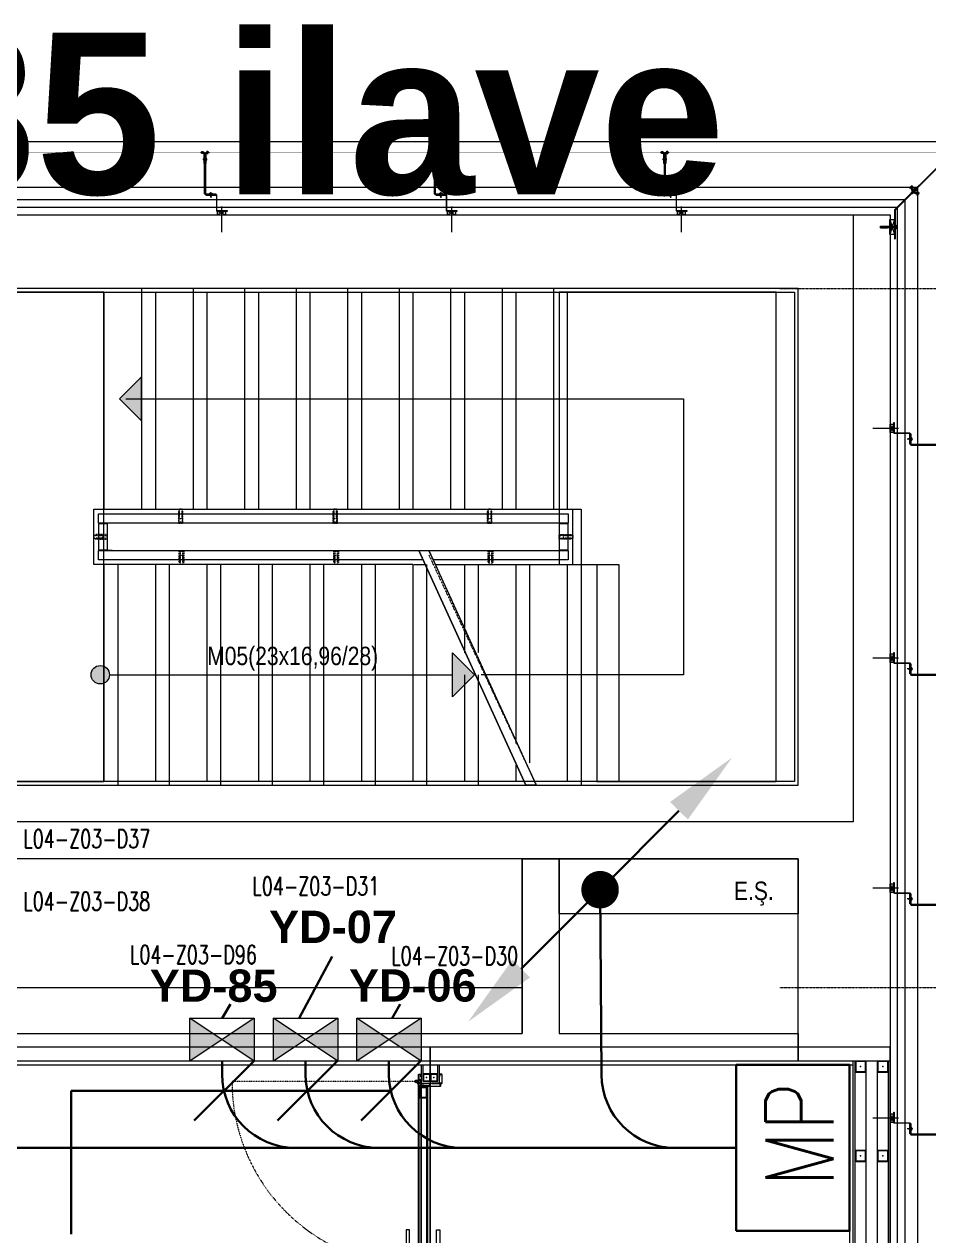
# Model space of a CAD drawing. Extents: x -2749 to 23780, y -1311 to 8245.
# Drawn here: x 10257 to 10749, y 2270 to 2929 of the extents above; entities that cross this region are included whole.
import ezdxf

# ---------------------------------------------------------------- set-up
doc = ezdxf.new("R2010")
doc.units = 0
doc.header["$MEASUREMENT"] = 0
for name, pattern in [('DASHDOT2', [0.5, 0.25, -0.125, 0, -0.125]), ('DOT2', [0.125, 0, -0.125]), ('HIDDEN', [0.375, 0.25, -0.125])]:
    doc.linetypes.add(name, pattern=pattern)
doc.layers.get('0').update_dxf_attribs({"color": 9, "lineweight": 9})
for name, color, linetype, lineweight in [('00', 9, 'Continuous', 9), ('01', 9, 'Continuous', 9), ('06B', 9, 'Continuous', 9), ('06C', 9, 'Continuous', 9), ('06D', 9, 'Continuous', 9), ('10', 9, 'Continuous', 9), ('11', 9, 'Continuous', 9), ('14', 9, 'Continuous', 9), ('19', 9, 'Continuous', 9), ('19D', 9, 'DOT2', 9), ('20', 9, 'DOT2', 9), ('21', 9, 'Continuous', 9), ('24', 9, 'DASHDOT2', 9), ('33', 9, 'BATTING', 9), ('35', 9, 'Continuous', 9), ('40', 9, 'Continuous', 9), ('40B', 9, 'Continuous', 9), ('E-DEDEKTÖR NUMARALARI', 20, 'Continuous', 30), ('E-KABLO', 7, 'Continuous', 30), ('E-MODÜL HATTI', 6, 'Continuous', 30), ('E-OK', 3, 'Continuous', 30), ('E-YAZI', 7, 'Continuous', 30), ('EQ LIST', 7, 'Continuous', 13), ('H-DAMPER', 1, 'Continuous', 13)]:
    doc.layers.add(name, color=color, linetype=linetype, lineweight=lineweight)
doc.styles.add('E-YAZI', font='txttw.shx')
doc.styles.add('MuuM_TEXT-STANDART', font='ARIALN.TTF')
doc.linetypes.add('BATTING', pattern='A,0.0001,-0.1,[134,ltypeshp.shx,S=0.1,R=0,X=-0.1,Y=0],-0.2,[134,ltypeshp.shx,S=0.1,R=180,X=0.1,Y=0],-0.1', length=0.4001)

# ---------------------------------------------------------------- blocks, each defined once
blk = doc.blocks.new('gr-p-barel kilitli kapı kolu')
at = {"flags": 128}
for points in [[(-0.9, 0.8), (-0.9, 4.9), (-11.7, 4.9), (-11.7, 6.7), (0.9, 6.7), (0.9, 0.8)], [(-0.8, 5), (0.8, 6.6)]]:
    blk.add_lwpolyline(points, dxfattribs=at)
blk.add_lwpolyline([(-2.75, 0), (-2.75, 0.7), (2.75, 0.7), (2.75, 0)])
blk.add_lwpolyline([(-1.3, 0.7), (1.3, 0.7), (1.3, 0.8), (-1.3, 0.8)], close=True)
blk = doc.blocks.new('prf-scr2')
at = {"linetype": 'DOT2', "ltscale": 10}
blk.add_line((0, 0.19), (0, -1.06), dxfattribs=at)
for p, q in [((0.09, -0.24), (-0.09, -0.2)), ((-0.09, -0.24), (0.09, -0.28)), ((0.09, -0.32), (-0.09, -0.28)), ((-0.09, -0.32), (0.09, -0.36)), ((0.09, -0.4), (-0.09, -0.36)), ((-0.09, -0.4), (0.09, -0.44)), ((0.09, -0.48), (-0.09, -0.44)), ((-0.09, -0.48), (0.09, -0.52)), ((0.09, -0.56), (-0.09, -0.52)), ((-0.09, -0.56), (0.09, -0.6)), ((0.09, -0.64), (-0.09, -0.6)), ((-0.09, -0.64), (0.09, -0.68)), ((0.09, -0.72), (-0.09, -0.68)), ((-0.09, -0.72), (0.09, -0.76)), ((0.06, -0.84), (-0.08, -0.76)), ((-0.07, -0.8), (0.06, -0.84)), ((0.09, -0.17), (0, -0.15)), ((0, -0.18), (0.09, -0.2))]:
    blk.add_line(p, q)
blk.add_lwpolyline([(0.23, 0), (-0.23, 0), (-0.23, -0.01), (-0.12, -0.14), (0.12, -0.14), (0.23, -0.01), (0.23, 0)], close=True)
for points in [[(0.23, -0.01), (-0.23, -0.01)], [(-0.09, -0.14), (-0.09, -0.2), (-0.12, -0.22), (-0.12, -0.23), (-0.09, -0.24), (-0.09, -0.28), (-0.12, -0.3), (-0.12, -0.31), (-0.09, -0.32), (-0.09, -0.36), (-0.12, -0.38), (-0.12, -0.39), (-0.09, -0.4), (-0.09, -0.44), (-0.12, -0.46), (-0.12, -0.46), (-0.09, -0.48), (-0.09, -0.52), (-0.12, -0.54), (-0.12, -0.54), (-0.09, -0.56), (-0.09, -0.6), (-0.12, -0.62), (-0.12, -0.62), (-0.09, -0.64), (-0.09, -0.68), (-0.12, -0.69), (-0.12, -0.7), (-0.09, -0.72), (-0.09, -0.73), (-0.08, -0.76), (-0.1, -0.77), (-0.1, -0.78), (-0.07, -0.8), (-0.01, -0.94), (0, -0.95), (0.01, -0.94), (0.08, -0.76), (0.09, -0.76), (0.12, -0.74), (0.12, -0.73), (0.09, -0.72), (0.09, -0.68), (0.12, -0.66), (0.12, -0.66), (0.09, -0.64), (0.09, -0.6), (0.12, -0.58), (0.12, -0.58), (0.09, -0.56), (0.09, -0.52), (0.12, -0.5), (0.12, -0.5), (0.09, -0.48), (0.09, -0.44), (0.12, -0.43), (0.12, -0.42), (0.09, -0.4), (0.09, -0.36), (0.12, -0.35), (0.12, -0.34), (0.09, -0.32), (0.09, -0.28), (0.12, -0.27), (0.12, -0.26), (0.09, -0.24), (0.09, -0.2), (0.12, -0.19), (0.12, -0.18), (0.09, -0.17), (0.09, -0.14)]]:
    blk.add_lwpolyline(points)
blk = doc.blocks.new('K-SAC-01')
at = {"layer": '10'}
for points in [[(-4.6, 11.2, -0.414214), (-4.5, 11.3), (-0.1, 11.3, -0.414214), (0, 11.2), (0, 5.9), (0.2, 5.9), (0.2, 11.2, 0.414214), (-0.1, 11.5), (-4.5, 11.5, 0.414214), (-4.8, 11.2), (-4.8, 10.3, 0.414214), (-4.5, 10), (-3.4, 10), (-3.4, 10.2), (-4.5, 10.2, -0.414214), (-4.6, 10.3)], [(0.2, 10.3, -0.414214), (0.5, 10.6), (1.5, 10.6, -0.414214), (1.8, 10.3), (1.8, 3.9, -0.414214), (1.5, 3.6, -0.414214), (1.2, 3.9), (1.2, 4.8), (0.2, 4.8), (0.2, -1.2, -0.414214), (-0.1, -1.5), (-4.5, -1.5, -0.414214), (-4.8, -1.2), (-4.8, -0.3, -0.414214), (-4.5, 0), (-3.4, 0), (-3.4, -0.2), (-4.5, -0.2, 0.414214), (-4.6, -0.3), (-4.6, -1.2, 0.414214), (-4.5, -1.3), (-0.1, -1.3, 0.414214), (0, -1.2), (0, 5), (1.4, 5), (1.4, 3.9, 0.414214), (1.5, 3.8, 0.414214), (1.6, 3.9), (1.6, 10.3, 0.414214), (1.5, 10.4), (0.5, 10.4, 0.414214), (0.4, 10.3), (0.4, 9.4), (0.2, 9.4)], [(99.8, 10.3, 0.414214), (99.5, 10.6), (98.5, 10.6, 0.414214), (98.2, 10.3), (98.2, 3.9, 0.414214), (98.5, 3.6, 0.414214), (98.8, 3.9), (98.8, 4.8), (99.8, 4.8), (99.8, -1.2, 0.414214), (100.1, -1.5), (104.5, -1.5, 0.414214), (104.8, -1.2), (104.8, -0.3, 0.414214), (104.5, 0), (103.4, 0), (103.4, -0.2), (104.5, -0.2, -0.414214), (104.6, -0.3), (104.6, -1.2, -0.414214), (104.5, -1.3), (100.1, -1.3, -0.414214), (100, -1.2), (100, 5), (98.6, 5), (98.6, 3.9, -0.414214), (98.5, 3.8, -0.414214), (98.4, 3.9), (98.4, 10.3, -0.414214), (98.5, 10.4), (99.5, 10.4, -0.414214), (99.6, 10.3), (99.6, 9.4), (99.8, 9.4)], [(104.6, 11.2, 0.414214), (104.5, 11.3), (100.1, 11.3, 0.414214), (100, 11.2), (100, 5.9), (99.8, 5.9), (99.8, 11.2, -0.414214), (100.1, 11.5), (104.5, 11.5, -0.414214), (104.8, 11.2), (104.8, 10.3, -0.414214), (104.5, 10), (103.4, 10), (103.4, 10.2), (104.5, 10.2, 0.414214), (104.6, 10.3)], [(-0.38, -2.01), (1, -1.37), (1, 1.5), (1.2, 1.5), (1.2, -1.5), (-0.27, -2.18, -14.796002)]]:
    blk.add_lwpolyline(points, format="xyb", close=True, dxfattribs=at)
for points in [[(98.8, 0.15), (98.8, 2.15), (99.1, 2.15), (99.1, 3.19), (1.5, 3.19), (1.5, 2.15), (1.8, 2.15), (1.8, 0.15), (1.5, 0.15), (1.5, 1.85), (1.2, 1.85), (1.2, 3.49), (99.4, 3.49), (99.4, 1.85), (99.1, 1.85), (99.1, 0.15)], [(98.8, 2.15), (98.8, 0.15), (99.4, 0.15), (99.4, -1.5), (1.2, -1.5), (1.2, 0.15), (1.8, 0.15), (1.8, 2.15), (2.1, 2.15), (2.1, -0.15), (1.5, -0.15), (1.5, -1.2), (99.1, -1.2), (99.1, -0.15), (98.5, -0.15), (98.5, 2.15), (98.8, 2.15)]]:
    blk.add_lwpolyline(points, dxfattribs=at)
for points in [[(2.1, 3), (8.1, 3), (8.1, -1), (2.1, -1)], [(2.4, 2.7), (7.8, 2.7), (7.8, -0.7), (2.4, -0.7)], [(98.5, 3), (92.5, 3), (92.5, -1), (98.5, -1)], [(98.2, 2.7), (92.8, 2.7), (92.8, -0.7), (98.2, -0.7)]]:
    blk.add_lwpolyline(points, close=True, dxfattribs=at)
blk.add_circle((-0.95, -2.5), 0.55, dxfattribs=at)
at = {"layer": '20', "linetype": 'HIDDEN'}
for points in [[(-0.2, -1.3), (-0.2, 0), (-1.7, 0), (-1.7, -1.3)], [(-0.4, -1.99), (-0.4, -0.2), (-1.5, -0.2), (-1.5, -1.99)]]:
    blk.add_lwpolyline(points, dxfattribs=at)
at = {"layer": '20'}
blk.add_lwpolyline([(-0.95, -2.5), (-0.95, -102.85)], dxfattribs=at)
blk.add_arc((-0.95, -2.5), 100.35, 270, 1.51314, dxfattribs=at)
at = {"layer": '06B'}
blk.add_blockref('gr-p-barel kilitli kapı kolu', (91.4, 3.51), dxfattribs=at)
at = {"layer": '06B', "xscale": -1, "rotation": 180}
blk.add_blockref('gr-p-barel kilitli kapı kolu', (91.4, -1.51), dxfattribs=at)
at = {"layer": '10', "xscale": -1, "rotation": 90}
blk.add_blockref('prf-scr2', (1.5, 1), dxfattribs=at)
at = {"layer": '10', "rotation": 270}
blk.add_blockref('prf-scr2', (99.1, 1.22), dxfattribs=at)
blk = doc.blocks.new('p-cephe_kose profili')
at = {"linetype": 'Continuous', "lineweight": 13}
for p, q in [((-2.75, 12.75), (-3.15, 12.75)), ((-3.15, -2.87), (-3.15, 12.75)), ((-2.75, -3.03), (-2.75, 12.75)), ((-3.15, -2.87), (-30.14, -29.86)), ((-2.75, -3.03), (-29.86, -30.14)), ((-34, -30.65), (-34, -32.75)), ((-34, -30.65), (-33.7, -30.65)), ((-33.85, -33.57), (-30.14, -29.86)), ((-33.7, -30.65), (-33.7, -32.75)), ((-33.57, -33.85), (-29.86, -30.14)), ((-33.53, -32.82), (-28.58, -27.87)), ((-33.32, -33.03), (-28.37, -28.08)), ((-28.08, -28.37), (-33.03, -33.32)), ((-27.87, -28.58), (-32.82, -33.53)), ((-30.14, -29.86), (-29.86, -30.14)), ((-29.86, -30.14), (-30.14, -29.86)), ((-28.37, -28.08), (-28.58, -27.87)), ((-28.08, -28.37), (-27.87, -28.58)), ((-33.85, -33.57), (-40.45, -40.17)), ((-33.57, -33.85), (-40.17, -40.45)), ((-33.57, -33.85), (-33.85, -33.57)), ((-32.75, -33.7), (-30.65, -33.7)), ((-32.75, -34), (-30.65, -34)), ((-30.65, -34), (-30.65, -33.7)), ((-40.45, -40.17), (-40.17, -40.45))]:
    blk.add_line(p, q, dxfattribs=at)
at = {"linetype": 'Continuous', "lineweight": 5}
for p, q in [((-3.15, 6.69), (1.05, 6.69)), ((-2.75, 2.25), (-0.25, 10.25)), ((-0.25, 2.25), (-2.75, 10.25)), ((4.85, 6.62), (1.05, 6.62)), ((1.05, 5.81), (-3.15, 5.81)), ((-2.73, 6.25), (4.2, 6.25)), ((4.85, 5.88), (1.05, 5.88))]:
    blk.add_line(p, q, dxfattribs=at)
for p, q in [((-16.23, -12.06), (-13.36, -12.06)), ((-15.99, -11.97), (-15.95, -11.97)), ((-15.99, -12.15), (-15.95, -12.15)), ((-15.95, -11.97), (-15.95, -12.15)), ((-15.5, -12.68), (-15.5, -11.44)), ((-15.41, -11.82), (-15.23, -11.82)), ((-15.41, -12.3), (-15.32, -12.3)), ((-15.32, -12.3), (-15.14, -12.3)), ((-15.3, -12.02), (-15.28, -12.37)), ((-15.23, -11.82), (-15.05, -11.82)), ((-15.19, -11.74), (-15.1, -12.37)), ((-15.14, -12.3), (-14.96, -12.3)), ((-15.05, -11.82), (-14.87, -11.82)), ((-15.01, -11.74), (-14.92, -12.37)), ((-14.96, -12.3), (-14.78, -12.3)), ((-14.87, -11.82), (-14.69, -11.82)), ((-14.83, -11.74), (-14.74, -12.37)), ((-14.78, -12.3), (-14.6, -12.3)), ((-14.69, -11.82), (-14.51, -11.82)), ((-14.65, -11.74), (-14.56, -12.37)), ((-14.6, -12.3), (-14.42, -12.3)), ((-14.51, -11.82), (-14.33, -11.82)), ((-14.47, -11.74), (-14.38, -12.37)), ((-14.42, -12.3), (-14.24, -12.3)), ((-14.33, -11.82), (-13.6, -12.06)), ((-14.29, -11.74), (-14.2, -12.37)), ((-14.24, -12.3), (-13.6, -12.06)), ((-14.1, -11.79), (-14.03, -12.33)), ((-12.68, -15.51), (-11.44, -15.51)), ((-11.74, -14.3), (-12.37, -14.21)), ((-11.74, -14.48), (-12.37, -14.39)), ((-11.74, -14.66), (-12.37, -14.57)), ((-11.74, -14.84), (-12.37, -14.75)), ((-11.74, -15.02), (-12.37, -14.93)), ((-11.74, -15.2), (-12.37, -15.11)), ((-12.02, -15.31), (-12.37, -15.29)), ((-11.79, -14.11), (-12.33, -14.03)), ((-12.3, -14.25), (-12.06, -13.61)), ((-12.3, -14.43), (-12.3, -14.25)), ((-12.3, -14.61), (-12.3, -14.43)), ((-12.3, -14.79), (-12.3, -14.61)), ((-12.3, -14.97), (-12.3, -14.79)), ((-12.3, -15.15), (-12.3, -14.97)), ((-12.3, -15.33), (-12.3, -15.15)), ((-12.3, -15.42), (-12.3, -15.33)), ((-12.15, -15.99), (-12.15, -15.96)), ((-11.97, -15.96), (-12.15, -15.96)), ((-12.06, -16.24), (-12.06, -13.37)), ((-11.82, -14.34), (-12.06, -13.61)), ((-11.97, -15.99), (-11.97, -15.96)), ((-11.82, -14.52), (-11.82, -14.34)), ((-11.82, -14.7), (-11.82, -14.52)), ((-11.82, -14.88), (-11.82, -14.7)), ((-11.82, -15.06), (-11.82, -14.88)), ((-11.82, -15.24), (-11.82, -15.06)), ((-11.82, -15.42), (-11.82, -15.24))]:
    blk.add_line(p, q)
at = {"linetype": 'Continuous', "lineweight": 18}
for p, q in [((-15.25, -10.86), (-15.25, -14)), ((-15.25, -10.86), (-14.95, -10.86)), ((-14.95, -10.86), (-14.95, -14)), ((-14.78, -14.07), (-12.56, -11.86)), ((-14.57, -14.28), (-12.35, -12.07)), ((-12.07, -12.35), (-14.28, -14.57)), ((-11.86, -12.56), (-14.07, -14.78)), ((-12.35, -12.07), (-12.56, -11.86)), ((-12.07, -12.35), (-11.86, -12.56)), ((-14, -14.95), (-10.86, -14.95)), ((-14, -15.25), (-10.86, -15.25)), ((-10.86, -15.25), (-10.86, -14.95))]:
    blk.add_line(p, q, dxfattribs=at)
at = {"lineweight": 5}
for p, q in [((-13.02, -13.73), (-13.73, -13.02)), ((-13.29, -13.01), (-13.66, -13.38)), ((-13.65, -12.66), (-12.44, -13.86)), ((-13.29, -13.01), (-13.52, -13.23)), ((-13.52, -13.23), (-13.29, -13.01)), ((-13.29, -13.01), (-12.92, -12.64)), ((-13.29, -13.01), (-13.07, -12.79)), ((-13.07, -12.79), (-13.29, -13.01)), ((-12.57, -13.28), (-13.28, -12.57)), ((-12.8, -13.5), (-12.32, -13.03)), ((-12.8, -13.5), (-13.27, -13.98)), ((-34.6, -31.92), (-33.2, -31.92)), ((-34.1, -31.92), (-34.1, -31.37)), ((-34.1, -31.66), (-33.7, -31.66)), ((-34.1, -31.92), (-34.1, -32.47)), ((-34.1, -32.18), (-33.7, -32.18)), ((-33.7, -31.92), (-33.7, -31.48)), ((-33.7, -31.92), (-33.7, -31.66)), ((-33.7, -31.66), (-33.7, -31.92)), ((-33.7, -31.92), (-33.7, -32.36)), ((-33.7, -31.92), (-33.7, -32.18)), ((-33.7, -32.18), (-33.7, -31.92)), ((-31.22, -31.93), (-31.93, -31.22)), ((-31.49, -31.21), (-31.86, -31.58)), ((-31.85, -30.86), (-30.64, -32.06)), ((-31.49, -31.21), (-31.71, -31.43)), ((-31.71, -31.43), (-31.49, -31.21)), ((-31.49, -31.21), (-31.12, -30.84)), ((-31.49, -31.21), (-31.27, -30.99)), ((-31.27, -30.99), (-31.49, -31.21)), ((-30.77, -31.48), (-31.48, -30.77)), ((-31, -31.7), (-31.47, -32.18)), ((-31, -31.7), (-30.52, -31.23)), ((-28.94, -29.65), (-29.65, -28.94)), ((-29.22, -28.93), (-29.59, -29.3)), ((-29.57, -28.58), (-28.37, -29.78)), ((-29.22, -28.93), (-29.44, -29.16)), ((-29.44, -29.16), (-29.22, -28.93)), ((-29.22, -28.93), (-28.84, -28.56)), ((-29.22, -28.93), (-28.99, -28.71)), ((-28.99, -28.71), (-29.22, -28.93)), ((-28.5, -29.21), (-29.21, -28.5)), ((-28.72, -29.43), (-29.2, -29.91)), ((-28.72, -29.43), (-28.24, -28.95)), ((-31.92, -34.1), (-32.47, -34.1)), ((-31.92, -33.7), (-32.36, -33.7)), ((-31.92, -33.7), (-32.18, -33.7)), ((-32.18, -33.7), (-31.92, -33.7)), ((-32.18, -34.1), (-32.18, -33.7)), ((-31.92, -34.6), (-31.92, -33.2)), ((-31.92, -33.7), (-31.66, -33.7)), ((-31.92, -33.7), (-31.48, -33.7)), ((-31.66, -33.7), (-31.92, -33.7)), ((-31.92, -34.1), (-31.37, -34.1)), ((-31.66, -34.1), (-31.66, -33.7))]:
    blk.add_line(p, q, dxfattribs=at)
at = {"lineweight": 0}
blk.add_line((-34, -32.75), (-34, -30.75), dxfattribs=at)
at = {"linetype": 'Continuous', "lineweight": 5}
for points in [[(-2.75, 10.25), (-0.25, 10.25), (-0.25, 2.25), (-2.75, 2.25)], [(1.05, 6.75), (4.85, 6.75), (4.85, 5.75), (1.05, 5.75)]]:
    blk.add_lwpolyline(points, close=True, dxfattribs=at)
blk.add_lwpolyline([(-38.03, -37.75), (-37.75, -38.03)])
for centre, radius, start, end in [((-14.88, -12.06), 1.11, 166.64023, 175.47875), ((-14.88, -12.06), 1.11, 184.52125, 193.35977), ((-15.5, -11.91), 0.473, 90, 166.64023), ((-15.5, -12.21), 0.473, 193.35977, 270), ((-15.41, -11.73), 0.09, 180, 270), ((-15.41, -12.39), 0.09, 90, 180), ((-12.21, -15.51), 0.473, 180, 256.64023), ((-12.39, -15.42), 0.09, 270, 0), ((-12.06, -14.89), 1.11, 256.64023, 265.47875), ((-12.06, -14.89), 1.11, 274.52125, 283.35977), ((-11.73, -15.42), 0.09, 180, 270), ((-11.91, -15.51), 0.473, 283.35977, 360)]:
    blk.add_arc(centre, radius, start, end)
at = {"lineweight": 5}
for centre, radius, start, end in [((-13.35, -12.95), 0.57, 67.91943, 202.08057), ((-13.23, -13.07), 0.909, 267.07503, 2.92498), ((-33.62, -31.92), 0.732, 131.19054, 228.80946), ((-33.83, -31.92), 0.46, 286.95738, 73.04263), ((-31.55, -31.15), 0.57, 67.91943, 202.08057), ((-31.43, -31.27), 0.909, 267.07503, 2.92498), ((-29.27, -28.88), 0.57, 67.91943, 202.08057), ((-29.15, -29), 0.909, 267.07503, 2.92498), ((-31.92, -33.62), 0.732, 221.19054, 318.80946), ((-31.92, -33.83), 0.46, 16.95737, 163.04262)]:
    blk.add_arc(centre, radius, start, end, dxfattribs=at)
at = {"linetype": 'Continuous', "lineweight": 18}
for centre, radius, start, end in [((-14.85, -14), 0.4, 180, 315), ((-14.85, -14), 0.1, 180, 315), ((-14, -14.85), 0.4, 135, 270), ((-14, -14.85), 0.1, 135, 270)]:
    blk.add_arc(centre, radius, start, end, dxfattribs=at)
at = {"linetype": 'Continuous', "lineweight": 13}
for centre, radius, start, end in [((-33.6, -32.75), 0.4, 180, 315), ((-33.6, -32.75), 0.1, 180, 315), ((-32.75, -33.6), 0.4, 135, 270), ((-32.75, -33.6), 0.1, 135, 270)]:
    blk.add_arc(centre, radius, start, end, dxfattribs=at)
at = {"linetype": 'Continuous', "lineweight": 5}
blk.add_rational_spline([(-3.15, 7.25), (-3.22, 7.25), (-3.29, 7.25), (-3.63, 7.25), (-3.68, 6.91), (-3.7, 6.83), (-3.71, 6.75), (-3.79, 6.25), (-3.71, 5.75), (-3.7, 5.67), (-3.68, 5.59), (-3.63, 5.25), (-3.29, 5.25), (-3.22, 5.25), (-3.15, 5.25), (-3.15, 6.25), (-3.15, 7.25)], [1, 1, 1, 0.760917374327, 1, 1, 1, 1, 1, 1, 1, 0.760917374327, 1, 1, 1, 1, 1], degree=2, knots=[0, 0, 0, 1, 1, 2, 2, 3, 3, 4, 4, 5, 5, 6, 6, 7, 7, 8, 8, 8], dxfattribs=at)
blk = doc.blocks.new('p- alum kaplama profil')
at = {"lineweight": 13}
blk.add_lwpolyline([(7.12, 12.59), (7.12, 26.49)], dxfattribs=at)
at = {"lineweight": 18}
blk.add_lwpolyline([(4.09, 6.16), (-1.41, 6.16), (-1.41, 6.46), (4.09, 6.46, 0.414214), (4.29, 6.66), (4.29, 14.66, -0.414214), (4.79, 15.16), (10.29, 15.16), (10.29, 14.86), (4.79, 14.86, 0.414214), (4.59, 14.66), (4.59, 6.66, -0.414214)], format="xyb", close=True, dxfattribs=at)
at = {"lineweight": 5}
blk.add_lwpolyline([(9.44, 15.16), (4.79, 15.16), (4.79, 17.16), (9.44, 17.16)], close=True, dxfattribs=at)
for points in [[(4.79, 15.16), (9.44, 17.16)], [(9.44, 15.16), (4.79, 17.16)]]:
    blk.add_lwpolyline(points, dxfattribs=at)
blk.add_lwpolyline([(-2.06, 5.56), (-2.06, -2.34), (-2.06, -15.69), (-1.66, -15.69), (-1.66, -2.34), (-1.66, 5.56), (-1.66, 5.56), (-1.66, 5.57), (-1.66, 5.57), (-1.66, 5.58), (-1.66, 5.58), (-1.65, 5.59), (-1.65, 5.59), (-1.65, 5.59), (-1.65, 5.6), (-1.65, 5.6), (-1.64, 5.61), (-1.64, 5.61), (-1.64, 5.62), (-1.64, 5.62), (-1.63, 5.62), (-1.63, 5.63), (-1.63, 5.63), (-1.62, 5.63), (-1.62, 5.64), (-1.61, 5.64), (-1.61, 5.64), (-1.61, 5.64), (-1.6, 5.65), (-1.6, 5.65), (-1.59, 5.65), (-1.59, 5.65), (-1.58, 5.65), (-1.58, 5.65), (-1.57, 5.66), (-1.57, 5.66), (-1.56, 5.66), (-1.56, 5.66), (3.94, 5.66), (3.94, 6.06), (-1.56, 6.06), (-1.58, 6.06), (-1.61, 6.05), (-1.63, 6.05), (-1.66, 6.05), (-1.68, 6.04), (-1.7, 6.03), (-1.73, 6.03), (-1.75, 6.02), (-1.77, 6.01), (-1.79, 6), (-1.82, 5.99), (-1.84, 5.97), (-1.86, 5.96), (-1.88, 5.94), (-1.89, 5.93), (-1.91, 5.91), (-1.93, 5.89), (-1.95, 5.87), (-1.96, 5.85), (-1.97, 5.83), (-1.99, 5.81), (-2, 5.79), (-2.01, 5.77), (-2.02, 5.75), (-2.03, 5.72), (-2.04, 5.7), (-2.04, 5.68), (-2.05, 5.65), (-2.05, 5.63), (-2.06, 5.61), (-2.06, 5.58)], close=True)
blk.add_lwpolyline([(-1.66, -2.34), (-2.06, -2.34)])
for points in [[(-2.36, -10.84), (-2.36, -16.39), (-2.36, -16.39, -0.414214), (-2.51, -16.54), (-2.51, -16.54), (-4.06, -16.54), (-4.06, -16.84), (-2.51, -16.84), (-2.51, -16.84, 0.414214), (-2.06, -16.39), (-2.06, -10.84)], [(-1.36, -10.84), (-1.66, -10.84), (-1.66, -16.39, 0.414214), (-1.21, -16.84), (-1.21, -16.84), (0.34, -16.84), (0.34, -16.54), (-1.21, -16.54), (-1.21, -16.54, -0.414214), (-1.36, -16.39), (-1.36, -16.39)]]:
    blk.add_lwpolyline(points, format="xyb", close=True)
for points in [[(1.61, 6.87, -10), (0.98, 6.96, -10)], [(1.56, 7.05, -10), (1.02, 7.13, -10)], [(1.05, 6.91, -10), (1.29, 7.56, -10)], [(1.29, 4.93, -10), (1.29, 7.8, -10)], [(1.53, 6.82, -10), (1.29, 7.56, -10)], [(0.67, 5.66, -10), (1.91, 5.66, -10)], [(0.67, 5.66, -10), (0.67, 5.64, -10), (0.67, 5.62, -10), (0.67, 5.6, -10), (0.68, 5.58, -10), (0.68, 5.56, -10), (0.69, 5.54, -10), (0.69, 5.52, -10), (0.7, 5.5, -10), (0.7, 5.48, -10), (0.71, 5.46, -10), (0.72, 5.45, -10), (0.73, 5.43, -10), (0.74, 5.41, -10), (0.75, 5.4, -10), (0.76, 5.38, -10), (0.77, 5.36, -10), (0.79, 5.35, -10), (0.8, 5.33, -10), (0.81, 5.32, -10), (0.83, 5.31, -10), (0.84, 5.29, -10), (0.86, 5.28, -10), (0.87, 5.27, -10), (0.89, 5.26, -10), (0.91, 5.25, -10), (0.92, 5.24, -10), (0.94, 5.23, -10), (0.96, 5.22, -10), (0.98, 5.21, -10), (1, 5.21, -10), (1.02, 5.2, -10), (1.03, 5.2, -10)], [(0.96, 5.66, -10), (0.97, 5.66, -10), (0.97, 5.66, -10), (0.97, 5.66, -10), (0.98, 5.66, -10), (0.98, 5.66, -10), (0.99, 5.66, -10), (0.99, 5.66, -10), (1, 5.66, -10), (1, 5.67, -10), (1, 5.67, -10), (1.01, 5.67, -10), (1.01, 5.67, -10), (1.01, 5.67, -10), (1.02, 5.68, -10), (1.02, 5.68, -10), (1.02, 5.68, -10), (1.03, 5.69, -10), (1.03, 5.69, -10), (1.03, 5.69, -10), (1.04, 5.7, -10), (1.04, 5.7, -10), (1.04, 5.7, -10), (1.04, 5.71, -10), (1.04, 5.71, -10), (1.05, 5.72, -10), (1.05, 5.72, -10), (1.05, 5.72, -10), (1.05, 5.73, -10), (1.05, 5.73, -10), (1.05, 5.74, -10), (1.05, 5.74, -10), (1.05, 5.75, -10)], [(1.33, 5.85, -10), (0.98, 5.88, -10)], [(1.03, 5.2, -10), (1.04, 5.2, -10), (1.05, 5.19, -10), (1.05, 5.19, -10), (1.06, 5.19, -10), (1.06, 5.19, -10), (1.07, 5.19, -10), (1.07, 5.19, -10), (1.08, 5.19, -10), (1.08, 5.19, -10), (1.09, 5.19, -10), (1.09, 5.18, -10), (1.1, 5.18, -10), (1.1, 5.18, -10), (1.11, 5.18, -10), (1.11, 5.18, -10), (1.12, 5.18, -10), (1.12, 5.18, -10), (1.13, 5.18, -10), (1.13, 5.18, -10), (1.14, 5.18, -10), (1.15, 5.18, -10), (1.15, 5.18, -10), (1.16, 5.17, -10), (1.16, 5.17, -10), (1.17, 5.17, -10), (1.17, 5.17, -10), (1.18, 5.17, -10), (1.18, 5.17, -10), (1.19, 5.17, -10), (1.19, 5.17, -10), (1.2, 5.17, -10), (1.2, 5.17, -10)], [(1.05, 5.83, -10), (1.05, 6.01, -10)], [(1.05, 5.75, -10), (1.05, 5.83, -10)], [(1.2, 5.17, -10), (1.2, 5.2, -10)], [(1.38, 5.2, -10), (1.2, 5.2, -10)], [(1.29, 6.16, -10), (1.29, 6.26, -10)], [(1.38, 5.17, -10), (1.38, 5.2, -10)], [(1.38, 5.17, -10), (1.38, 5.17, -10), (1.39, 5.17, -10), (1.39, 5.17, -10), (1.4, 5.17, -10), (1.41, 5.17, -10), (1.41, 5.17, -10), (1.42, 5.17, -10), (1.42, 5.17, -10), (1.43, 5.17, -10), (1.43, 5.18, -10), (1.44, 5.18, -10), (1.44, 5.18, -10), (1.45, 5.18, -10), (1.45, 5.18, -10), (1.46, 5.18, -10), (1.46, 5.18, -10), (1.47, 5.18, -10), (1.47, 5.18, -10), (1.48, 5.18, -10), (1.48, 5.18, -10), (1.49, 5.18, -10), (1.5, 5.19, -10), (1.5, 5.19, -10), (1.51, 5.19, -10), (1.51, 5.19, -10), (1.52, 5.19, -10), (1.52, 5.19, -10), (1.53, 5.19, -10), (1.53, 5.19, -10), (1.54, 5.19, -10), (1.54, 5.2, -10), (1.55, 5.2, -10)], [(1.53, 5.75, -10), (1.53, 5.92, -10)], [(1.53, 5.75, -10), (1.53, 5.74, -10), (1.53, 5.74, -10), (1.53, 5.73, -10), (1.53, 5.73, -10), (1.53, 5.72, -10), (1.54, 5.72, -10), (1.54, 5.72, -10), (1.54, 5.71, -10), (1.54, 5.71, -10), (1.54, 5.7, -10), (1.54, 5.7, -10), (1.55, 5.7, -10), (1.55, 5.69, -10), (1.55, 5.69, -10), (1.55, 5.69, -10), (1.56, 5.68, -10), (1.56, 5.68, -10), (1.56, 5.68, -10), (1.57, 5.67, -10), (1.57, 5.67, -10), (1.58, 5.67, -10), (1.58, 5.67, -10), (1.58, 5.67, -10), (1.59, 5.66, -10), (1.59, 5.66, -10), (1.6, 5.66, -10), (1.6, 5.66, -10), (1.6, 5.66, -10), (1.61, 5.66, -10), (1.61, 5.66, -10), (1.62, 5.66, -10), (1.62, 5.66, -10)], [(1.55, 5.2, -10), (1.57, 5.2, -10), (1.59, 5.21, -10), (1.6, 5.21, -10), (1.62, 5.22, -10), (1.64, 5.23, -10), (1.66, 5.24, -10), (1.68, 5.25, -10), (1.69, 5.26, -10), (1.71, 5.27, -10), (1.73, 5.28, -10), (1.74, 5.29, -10), (1.76, 5.31, -10), (1.77, 5.32, -10), (1.78, 5.33, -10), (1.8, 5.35, -10), (1.81, 5.36, -10), (1.82, 5.38, -10), (1.83, 5.4, -10), (1.84, 5.41, -10), (1.85, 5.43, -10), (1.86, 5.45, -10), (1.87, 5.46, -10), (1.88, 5.48, -10), (1.89, 5.5, -10), (1.89, 5.52, -10), (1.9, 5.54, -10), (1.9, 5.56, -10), (1.9, 5.58, -10), (1.91, 5.6, -10), (1.91, 5.62, -10), (1.91, 5.64, -10), (1.91, 5.66, -10)], [(-2.86, -13.04, 0), (-0.86, -13.04, 0)], [(-2.36, -12.52, 0), (-2.4, -12.53, 0), (-2.43, -12.56, 0), (-2.47, -12.58, 0), (-2.5, -12.6, 0), (-2.53, -12.63, 0), (-2.56, -12.66, 0), (-2.59, -12.69, 0), (-2.61, -12.73, 0), (-2.63, -12.76, 0), (-2.65, -12.8, 0), (-2.67, -12.84, 0), (-2.68, -12.88, 0), (-2.69, -12.92, 0), (-2.7, -12.96, 0), (-2.71, -13, 0), (-2.71, -13.04, 0), (-2.71, -13.08, 0), (-2.7, -13.13, 0), (-2.69, -13.17, 0), (-2.68, -13.21, 0), (-2.67, -13.25, 0), (-2.65, -13.28, 0), (-2.63, -13.32, 0), (-2.61, -13.36, 0), (-2.59, -13.39, 0), (-2.56, -13.42, 0), (-2.53, -13.45, 0), (-2.5, -13.48, 0), (-2.47, -13.51, 0), (-2.43, -13.53, 0), (-2.4, -13.55, 0), (-2.36, -13.57, 0)], [(-2.36, -13.04, 0), (-2.36, -12.52, 0)], [(-2.36, -13.04, 0), (-2.36, -12.73, 0)], [(-2.36, -12.73, 0), (-2.36, -13.04, 0)], [(-1.36, -12.73, 0), (-2.36, -12.73, 0)], [(-2.36, -13.04, 0), (-2.36, -13.36, 0)], [(-2.36, -13.04, 0), (-2.36, -13.57, 0)], [(-2.36, -13.36, 0), (-2.36, -13.04, 0)], [(-1.36, -13.04, 0), (-1.36, -12.37, 0)], [(-1.36, -13.72, 0), (-1.32, -13.68, 0), (-1.29, -13.65, 0), (-1.26, -13.61, 0), (-1.23, -13.58, 0), (-1.2, -13.54, 0), (-1.18, -13.5, 0), (-1.16, -13.45, 0), (-1.14, -13.41, 0), (-1.12, -13.37, 0), (-1.1, -13.32, 0), (-1.09, -13.28, 0), (-1.08, -13.23, 0), (-1.07, -13.18, 0), (-1.06, -13.14, 0), (-1.06, -13.09, 0), (-1.06, -13.04, 0), (-1.06, -12.99, 0), (-1.06, -12.95, 0), (-1.07, -12.9, 0), (-1.08, -12.85, 0), (-1.09, -12.81, 0), (-1.1, -12.76, 0), (-1.12, -12.72, 0), (-1.14, -12.67, 0), (-1.16, -12.63, 0), (-1.18, -12.59, 0), (-1.2, -12.55, 0), (-1.23, -12.51, 0), (-1.26, -12.47, 0), (-1.29, -12.43, 0), (-1.32, -12.4, 0), (-1.36, -12.37, 0)], [(-1.36, -13.04, 0), (-1.36, -13.72, 0)], [(-3.84, -17.04, 0), (-3.81, -17.07, 0), (-3.78, -17.1, 0), (-3.75, -17.12, 0), (-3.72, -17.15, 0), (-3.69, -17.17, 0), (-3.66, -17.19, 0), (-3.62, -17.21, 0), (-3.59, -17.23, 0), (-3.55, -17.24, 0), (-3.52, -17.26, 0), (-3.48, -17.27, 0), (-3.44, -17.28, 0), (-3.4, -17.28, 0), (-3.36, -17.29, 0), (-3.32, -17.29, 0), (-3.29, -17.29, 0), (-3.25, -17.29, 0), (-3.21, -17.29, 0), (-3.17, -17.28, 0), (-3.13, -17.28, 0), (-3.09, -17.27, 0), (-3.06, -17.26, 0), (-3.02, -17.24, 0), (-2.98, -17.23, 0), (-2.95, -17.21, 0), (-2.91, -17.19, 0), (-2.88, -17.17, 0), (-2.85, -17.15, 0), (-2.82, -17.12, 0), (-2.79, -17.1, 0), (-2.76, -17.07, 0), (-2.73, -17.04, 0)], [(-3.29, -17.04, 0), (-3.84, -17.04, 0)], [(-2.85, -16.54, 0), (-2.86, -16.51, 0), (-2.87, -16.47, 0), (-2.89, -16.44, 0), (-2.91, -16.41, 0), (-2.93, -16.38, 0), (-2.96, -16.35, 0), (-2.98, -16.33, 0), (-3.01, -16.31, 0), (-3.04, -16.29, 0), (-3.07, -16.27, 0), (-3.11, -16.25, 0), (-3.14, -16.24, 0), (-3.18, -16.23, 0), (-3.21, -16.22, 0), (-3.25, -16.22, 0), (-3.29, -16.22, 0), (-3.32, -16.22, 0), (-3.36, -16.22, 0), (-3.39, -16.23, 0), (-3.43, -16.24, 0), (-3.46, -16.25, 0), (-3.5, -16.27, 0), (-3.53, -16.29, 0), (-3.56, -16.31, 0), (-3.59, -16.33, 0), (-3.61, -16.35, 0), (-3.64, -16.38, 0), (-3.66, -16.41, 0), (-3.68, -16.44, 0), (-3.7, -16.47, 0), (-3.71, -16.51, 0), (-3.73, -16.54, 0)], [(-3.29, -16.54, 0), (-3.73, -16.54, 0)], [(-3.29, -16.54, 0), (-3.55, -16.54, 0)], [(-3.55, -16.54, 0), (-3.29, -16.54, 0)], [(-3.55, -17.04, 0), (-3.55, -16.54, 0)], [(-3.29, -17.54, 0), (-3.29, -16.04, 0)], [(-3.29, -16.54, 0), (-2.85, -16.54, 0)], [(-3.29, -16.54, 0), (-3.03, -16.54, 0)], [(-3.03, -16.54, 0), (-3.29, -16.54, 0)], [(-3.29, -17.04, 0), (-2.73, -17.04, 0)], [(-3.03, -17.04, 0), (-3.03, -16.54, 0)], [(-1.36, -13.36, 0), (-2.36, -13.36, 0)], [(-0.56, -17.04, 0), (-1.11, -17.04, 0)], [(0, -17.04, 0), (-0.03, -17.07, 0), (-0.06, -17.1, 0), (-0.09, -17.12, 0), (-0.12, -17.15, 0), (-0.15, -17.17, 0), (-0.18, -17.19, 0), (-0.22, -17.21, 0), (-0.25, -17.23, 0), (-0.29, -17.24, 0), (-0.33, -17.26, 0), (-0.36, -17.27, 0), (-0.4, -17.28, 0), (-0.44, -17.28, 0), (-0.48, -17.29, 0), (-0.52, -17.29, 0), (-0.56, -17.29, 0), (-0.59, -17.29, 0), (-0.63, -17.29, 0), (-0.67, -17.28, 0), (-0.71, -17.28, 0), (-0.75, -17.27, 0), (-0.79, -17.26, 0), (-0.82, -17.24, 0), (-0.86, -17.23, 0), (-0.89, -17.21, 0), (-0.93, -17.19, 0), (-0.96, -17.17, 0), (-0.99, -17.15, 0), (-1.02, -17.12, 0), (-1.05, -17.1, 0), (-1.08, -17.07, 0), (-1.11, -17.04, 0)], [(-1, -16.54, 0), (-0.98, -16.51, 0), (-0.97, -16.47, 0), (-0.95, -16.44, 0), (-0.93, -16.41, 0), (-0.91, -16.38, 0), (-0.88, -16.35, 0), (-0.86, -16.33, 0), (-0.83, -16.31, 0), (-0.8, -16.29, 0), (-0.77, -16.27, 0), (-0.73, -16.25, 0), (-0.7, -16.24, 0), (-0.66, -16.23, 0), (-0.63, -16.22, 0), (-0.59, -16.22, 0), (-0.56, -16.22, 0), (-0.52, -16.22, 0), (-0.48, -16.22, 0), (-0.45, -16.23, 0), (-0.41, -16.24, 0), (-0.38, -16.25, 0), (-0.34, -16.27, 0), (-0.31, -16.29, 0), (-0.28, -16.31, 0), (-0.25, -16.33, 0), (-0.23, -16.35, 0), (-0.2, -16.38, 0), (-0.18, -16.41, 0), (-0.16, -16.44, 0), (-0.14, -16.47, 0), (-0.13, -16.51, 0), (-0.12, -16.54, 0)], [(-0.56, -16.54, 0), (-1, -16.54, 0)], [(-0.56, -16.54, 0), (-0.82, -16.54, 0)], [(-0.82, -16.54, 0), (-0.56, -16.54, 0)], [(-0.82, -17.04, 0), (-0.82, -16.54, 0)], [(-0.56, -17.54, 0), (-0.56, -16.04, 0)], [(-0.56, -16.54, 0), (-0.3, -16.54, 0)], [(-0.56, -16.54, 0), (-0.12, -16.54, 0)], [(-0.3, -16.54, 0), (-0.56, -16.54, 0)], [(-0.56, -17.04, 0), (0, -17.04, 0)], [(-0.3, -17.04, 0), (-0.3, -16.54, 0)]]:
    blk.add_polyline3d(points)
blk = doc.blocks.new('Prf-40x40')
for points in [[(1.5, -2), (-1.5, -2, -0.414214), (-2, -1.5), (-2, 1.5, -0.414214), (-1.5, 2), (1.5, 2, -0.414214), (2, 1.5), (2, -1.5, -0.414214)], [(1.5, -1.7), (-1.5, -1.7, -0.414214), (-1.7, -1.5), (-1.7, 1.5, -0.414214), (-1.5, 1.7), (1.5, 1.7, -0.414214), (1.7, 1.5), (1.7, -1.5, -0.414214)]]:
    blk.add_lwpolyline(points, format="xyb", close=True)
blk.add_point((0, 0))
blk = doc.blocks.new('P-AKS_AUDI')
at = {"layer": '24'}
for points in [[(0, 0), (360, 0)], [(0, -380), (360, -380)]]:
    blk.add_lwpolyline(points, dxfattribs=at)
blk = doc.blocks.new('prf-60x60')
for points in [[(-2.5, -6), (2.5, -6, 0.414214), (3, -5.5), (3, -0.5, 0.414214), (2.5, 0), (-2.5, 0, 0.414214), (-3, -0.5), (-3, -5.5, 0.414214)], [(-2.5, -5.7), (2.5, -5.7, 0.414214), (2.7, -5.5), (2.7, -0.5, 0.414214), (2.5, -0.3), (-2.5, -0.3, 0.414214), (-2.7, -0.5), (-2.7, -5.5, 0.414214)]]:
    blk.add_lwpolyline(points, format="xyb", close=True)
at = {"color": 252}
blk.add_point((0, -3), dxfattribs=at)
blk = doc.blocks.new('p-lama profili')
at = {"layer": '20', "linetype": 'HIDDEN', "ltscale": 0.5}
blk.add_lwpolyline([(0.75, -0.45), (-0.75, -0.45), (-0.75, -6.5), (-1.25, -6.5), (-1.25, -0.45), (-1.25, -0.45), (-1.25, 0), (1.25, 0), (1.25, -0.45), (1.25, -0.45), (1.25, -6.5), (0.75, -6.5), (0.75, -0.45)], dxfattribs=at)
blk.add_lwpolyline([(-0.75, -2.5), (0.75, -2.5), (0.75, -7.5), (-0.75, -7.5)], close=True, dxfattribs=at)
blk = doc.blocks.new('1.KAT PLANI')
at = {"layer": '19'}
h = blk.add_hatch(color=256, dxfattribs=at)
h.dxf.hatch_style = 1
h.paths.add_polyline_path([(10320.5, 2713), (10320.5, 2737), (10308.48, 2725)])
h = blk.add_hatch(color=256, dxfattribs=at)
h.dxf.hatch_style = 1
h.paths.add_polyline_path([(10489.56, 2563), (10489.56, 2587), (10501.58, 2575)])
h = blk.add_hatch(color=256, dxfattribs=at)
h.dxf.hatch_style = 1
edge = h.paths.add_edge_path()
edge.add_arc((10298, 2575), 5, -90, 270)
at = {"layer": '00'}
for points in [[(10247.5, 2380), (10527.5, 2380), (10527.5, 2475), (10547.5, 2475), (10547.5, 2380), (10677.5, 2380), (10677.5, 2365), (10232.5, 2365)], [(10527.5, 2475), (10527.5, 2380)], [(10547.5, 2475), (10547.5, 2380)]]:
    blk.add_lwpolyline(points, dxfattribs=at)
at = {"layer": '01'}
blk.add_lwpolyline([(10247.5, 2825), (10727.5, 2825), (10727.5, 2365), (10677.5, 2365), (10677.5, 2475), (10287.5, 2475), (10287.5, 2475), (10247.5, 2475), (10247.5, 2515), (10677.5, 2515), (10677.5, 2785), (10247.5, 2785)], close=True, dxfattribs=at)
at = {"layer": '06B'}
for points in [[(10552.5, 2657.5), (10304.5, 2657.5), (10297, 2657.5), (10297, 2662.5), (10550, 2662.5), (10552.5, 2662.5), (10552.5, 2657.5)], [(10550, 2662.5), (10552.5, 2662.5)], [(10302, 2657), (10297, 2657), (10297, 2643), (10302, 2643), (10302, 2657)], [(10473.45, 2637.5), (10297, 2637.5), (10297, 2637.5), (10297, 2640), (10297, 2642.5), (10471.17, 2642.5), (10473.45, 2637.5)], [(10304.5, 2642.5), (10297, 2642.5)], [(10550, 2642.5), (10552.5, 2642.5), (10552.5, 2637.5), (10479.04, 2637.5), (10476.76, 2642.5), (10550, 2642.5), (10550, 2642.5)]]:
    blk.add_lwpolyline(points, dxfattribs=at)
blk.add_lwpolyline([(10547.5, 2657), (10547.5, 2643), (10552.5, 2643), (10552.5, 2657)], close=True, dxfattribs=at)
at = {"layer": '06C'}
blk.add_lwpolyline([(7067.5, 861.68), (7067.5, 861.68), (7067.5, 2865), (10767.5, 2865), (10767.49, 1989.75)], dxfattribs=at)
at = {"layer": '06D'}
for points in [[(10742.5, 1990.05), (10742.5, 2840), (9855, 2840)], [(10735.7, 1998.05), (10735.71, 2833.2), (9855, 2833.25)], [(10547.5, 2475), (10677.5, 2475), (10677.5, 2445), (10547.5, 2445), (10547.5, 2475)], [(10720.5, 2365), (10720.5, 2016.45), (10714.5, 2016.45), (10714.5, 2365)], [(10477.5, 2357.5), (10477.5, 2363)]]:
    blk.add_lwpolyline(points, dxfattribs=at)
blk.add_lwpolyline([(10142.5, 2405), (10527.5, 2405), (10527.5, 2475), (10142.5, 2475)], close=True, dxfattribs=at)
at = {"layer": '10'}
for points, const_width in [([(7073.5, 861.68), (7073.5, 2859), (10761.5, 2859), (10761.5, 1989.75)], 0.2), ([(10738.5, 1990.05), (10738.5, 2836), (9848.37, 2836)], 0.1)]:
    blk.add_lwpolyline(points, dxfattribs=dict(at, const_width=const_width))
at = {"layer": '11'}
for points in [[(10727.5, 2365), (10727.5, 2009.45), (10707.5, 2009.45), (10707.5, 2365)], [(10726.5, 2365), (10726.5, 2010.45), (10708.5, 2010.45), (10708.5, 2365)], [(10472.5, 2363), (10472.5, 2353), (10482.5, 2353), (10482.5, 2363)], [(10473.5, 2363), (10473.5, 2354), (10481.5, 2354), (10481.5, 2363)]]:
    blk.add_lwpolyline(points, dxfattribs=at)
at = {"layer": '14'}
for points in [[(10245.5, 2783), (10675.5, 2783), (10675.5, 2517), (10245.5, 2517)], [(10232.5, 2365), (10232.5, 2363), (10707.5, 2363), (10707.5, 2365)]]:
    blk.add_lwpolyline(points, dxfattribs=at)
at = {"layer": '19', "linetype": 'Continuous'}
for points in [[(10328, 2783), (10328, 2665)], [(10356, 2783), (10356, 2665)], [(10384, 2783), (10384, 2665)], [(10412, 2783), (10412, 2665)], [(10440, 2783), (10440, 2665)], [(10468, 2783), (10468, 2665)], [(10496, 2783), (10496, 2665)], [(10524, 2783), (10524, 2665)], [(10552, 2783), (10552, 2665)], [(10300, 2635), (10294.5, 2635), (10294.5, 2665), (10557.5, 2665)], [(10555, 2635), (10555, 2665)], [(10440, 2635), (10300, 2635), (10300, 2517)], [(10468, 2635), (10328, 2635), (10328, 2517)], [(10356, 2635), (10356, 2517)], [(10384, 2635), (10384, 2517)], [(10412, 2635), (10412, 2517)], [(10440, 2635), (10440, 2517)], [(10468, 2635), (10468, 2517)], [(10468.5, 2635), (10474.55, 2635)], [(10480.14, 2635), (10552, 2635)], [(10496, 2635), (10496, 2586.98)], [(10524, 2635), (10524, 2537.69)], [(10552, 2635), (10552, 2517)], [(10496, 2575), (10496, 2517)]]:
    blk.add_lwpolyline(points, dxfattribs=at)
at = {"layer": '19'}
for points in [[(10320.5, 2713), (10320.5, 2737), (10308.48, 2725)], [(10489.56, 2563), (10489.56, 2587), (10501.58, 2575)]]:
    blk.add_lwpolyline(points, close=True, dxfattribs=at)
for points in [[(10312.02, 2725), (10615.25, 2725), (10615.25, 2575), (10505.14, 2575)], [(10471.17, 2642.5), (10476.76, 2642.5), (10535.09, 2515), (10529.5, 2515), (10471.17, 2642.5)], [(10471.17, 2642.5), (10529.5, 2515)], [(10471.17, 2642.5), (10529.5, 2515)], [(10303, 2575), (10489.56, 2575), (10489.56, 2575)]]:
    blk.add_lwpolyline(points, dxfattribs=at)
blk.add_circle((10298, 2575), 5, dxfattribs=at)
blk.add_circle((10298, 2575), 5, dxfattribs=at)
at = {"layer": '19D', "linetype": 'HIDDEN'}
for points in [[(10320.5, 2785), (10320.5, 2665)], [(10348.5, 2785), (10348.5, 2665)], [(10376.5, 2785), (10376.5, 2665)], [(10404.5, 2785), (10404.5, 2665)], [(10432.5, 2785), (10432.5, 2665)], [(10460.5, 2785), (10460.5, 2665)], [(10488.5, 2785), (10488.5, 2665)], [(10516.5, 2785), (10516.5, 2665)], [(10544.5, 2785), (10544.5, 2665)], [(10555, 2665), (10559.5, 2665), (10559.5, 2515)], [(10476.76, 2642.5), (10535.09, 2515)], [(10307.5, 2635), (10307.5, 2515)], [(10335.5, 2635), (10335.5, 2515)], [(10363.5, 2635), (10363.5, 2515)], [(10391.5, 2635), (10391.5, 2515)], [(10419.5, 2635), (10419.5, 2515)], [(10447.5, 2635), (10447.5, 2515)], [(10475.5, 2635), (10475.5, 2515)], [(10503.5, 2635), (10503.5, 2586.98)], [(10531.5, 2635), (10531.5, 2526.98)], [(10503.5, 2575), (10503.5, 2515)]]:
    blk.add_lwpolyline(points, dxfattribs=at)
at = {"layer": '19D'}
blk.add_lwpolyline([(10476.76, 2640), (10535.09, 2515)], dxfattribs=at)
at = {"layer": '33', "ltscale": 0.4}
blk.add_lwpolyline([(10731.5, 2000.27), (10731.5, 2829), (9855, 2829)], dxfattribs=at)
at = {"layer": '35'}
for points in [[(10300, 2783), (10300, 2665), (10328, 2665)], [(10552, 2635), (10580, 2635), (10580, 2517)]]:
    blk.add_lwpolyline(points, dxfattribs=at)
at = {"layer": '40'}
blk.add_lwpolyline([(10547.5, 2783), (10547.5, 2665), (10547.5, 2665), (10547.5, 2635), (10568, 2635), (10568, 2517), (10665.5, 2517), (10665.5, 2783)], close=True, dxfattribs=at)
at = {"layer": '40B'}
for points in [[(7492.78, 1179.73, -0.007125), (7647.15, 1268.13), (7703.07, 1167.17, -0.099521), (10004.84, 1897.89), (9998.81, 1952.98), (10003.78, 1953.52), (9972.97, 2235), (10477.5, 2235), (10477.5, 2372.5), (10145, 2372.5), (10145, 2365), (8530.5, 2365), (8530.5, 2825), (7900, 2825), (7900, 1845), (7900, 1837.5), (7492.5, 1837.5)], [(10477.5, 2363), (10477.5, 2041.66, -0.009196), (10705.5, 2044.57), (10727.5, 2044.57), (10727.5, 2372.5), (10477.5, 2372.5)]]:
    blk.add_lwpolyline(points, format="xyb", close=True, dxfattribs=at)
blk.add_lwpolyline([(10000, 2635), (10000, 2825), (10707.5, 2825), (10707.5, 2495), (10247.5, 2495), (10247.5, 2482.5), (10145, 2482.5), (10145, 2635)], close=True, dxfattribs=at)
at = {"xscale": -1}
for p, rotation in [((10341.75, 2657.5), 180), ((10425.75, 2657.5), 180), ((10509.75, 2657.5), 180), ((10302, 2650), 270)]:
    blk.add_blockref('p-lama profili', p, dxfattribs=dict(at, rotation=rotation))
for name, p, rotation in [('p-lama profili', (10547.5, 2650), 90), ('K-SAC-01', (10472.5, 2353), 270)]:
    blk.add_blockref(name, p, dxfattribs=dict(rotation=rotation))
for p in [(10342.25, 2642.5), (10426.25, 2642.5), (10510.25, 2642.5)]:
    blk.add_blockref('p-lama profili', p)
at = {"layer": '10', "xscale": -1}
for name, p, rotation in [('p- alum kaplama profil', (10356.86, 2842.16), 180), ('p- alum kaplama profil', (10481.86, 2842.16), 180), ('p- alum kaplama profil', (10606.86, 2842.16), 180), ('Prf-40x40', (10475.5, 2356), 90), ('Prf-40x40', (10479.5, 2356), 90)]:
    blk.add_blockref(name, p, dxfattribs=dict(at, rotation=rotation))
at = {"layer": '10'}
for name, p, rotation in [('p-cephe_kose profili', (10727.19, 2824.69), 180), ('p- alum kaplama profil', (10744.66, 2701.86), 90), ('p- alum kaplama profil', (10744.66, 2576.86), 90), ('p- alum kaplama profil', (10744.66, 2451.86), 90), ('prf-60x60', (10714.5, 2362), 270), ('prf-60x60', (10726.5, 2362), 270), ('p- alum kaplama profil', (10744.66, 2326.86), 90), ('prf-60x60', (10714.5, 2313.45), 270), ('prf-60x60', (10726.5, 2313.45), 270)]:
    blk.add_blockref(name, p, dxfattribs=dict(at, rotation=rotation))
at = {"layer": '24'}
blk.add_blockref('P-AKS_AUDI', (10667.5, 2785), dxfattribs=at)
at = {"layer": '21', "style": 'MuuM_TEXT-STANDART'}
blk.add_text('E.Ş.', height=10, dxfattribs=at).set_placement((10642.6, 2452.57))
at = {"layer": '21', "color": 250, "insert": (10402.65, 2590.24), "char_height": 10, "attachment_point": 2, "style": 'MuuM_TEXT-STANDART'}
blk.add_mtext('M05(23x16,96/28)', dxfattribs=at)
blk = doc.blocks.new('A$C6544144A')
h = blk.add_hatch(color=256)
h.paths.add_polyline_path([(15, 9.99), (0, 20), (0, 0)])
h.paths.add_polyline_path([(30, -0.01), (30, 19.99), (15, 9.99)])
for p, q in [((30, -0.01), (0, 20)), ((30, 19.99), (0, 0))]:
    blk.add_line(p, q)
blk.add_lwpolyline([(30, 19.99), (30, -0.01), (0, 0), (0, 20)], close=True)
blk = doc.blocks.new('E-MODUL PANOLARI')
at = {"layer": 'E-KABLO', "color": 1}
blk.add_lwpolyline([(-49.03, 66.92), (49.03, 66.92), (49.03, 0), (-49.03, 0)], close=True, dxfattribs=at)
at = {"layer": 'E-KABLO', "color": 1, "style": 'E-YAZI', "width": 0.8}
blk.add_text('MP', height=40, dxfattribs=at).set_placement((-22.97, 9.54))
blk = doc.blocks.new('*U489')
at = {"layer": 'E-OK', "color": 3, "linetype": 'Continuous'}
blk.add_line((-126.3, -126.2), (0, 0), dxfattribs=at)
at = {"layer": 'E-OK', "color": 4, "linetype": 'Continuous', "const_width": 30}
blk.add_lwpolyline([(-15, 0, 1), (15, 0, 1)], format="xyb", close=True, dxfattribs=at)
at = {"layer": 'E-OK', "color": 3, "linetype": 'Continuous'}
blk.add_solid([(-112.2, -140.4), (-140.4, -112.1), (-211.2, -211)], dxfattribs=at)

msp = doc.modelspace()

# ---------------------------------------------------------------- linework, layer by layer
at = {"layer": '19', "linetype": 'Continuous'}
msp.add_lwpolyline([(10524, 2525.93), (10524, 2517)], dxfattribs=at)
at = {"layer": '35'}
msp.add_lwpolyline([(7909.5, 2803), (8525.5, 2803), (8525.5, 2363), (10472.5, 2363), (10472.5, 2240), (9967.4, 2240), (10004.84, 1897.89, 0.099521), (7703.07, 1167.17)], format="xyb", dxfattribs=at)
msp.add_lwpolyline([(10300, 2517), (10300, 2635), (10300, 2635), (10300, 2783), (10245.5, 2783), (10245.5, 2803), (10009.5, 2803), (10009.5, 2637), (10014.5, 2637), (10014.5, 2618), (10009.5, 2618), (10009.5, 2382), (10014.5, 2382), (10014.5, 2363), (10120.5, 2363), (10120.5, 2382), (10125.5, 2382), (10125.5, 2618), (10120.5, 2618), (10120.5, 2637), (10144.5, 2637), (10144.5, 2492), (10245.5, 2492), (10245.5, 2517)], close=True, dxfattribs=at)
msp.add_lwpolyline([(10482.5, 2046.82), (10482.5, 2253), (10472.5, 2253), (10472.5, 2353), (10482.5, 2353), (10482.5, 2363), (10705.5, 2363), (10705.5, 2049.58, 0.008933), (10482.5, 2046.82)], format="xyb", close=True, dxfattribs=at)
at = {"layer": 'E-MODÜL HATTI', "ltscale": 50}
for p, q in [((10570.57, 2357.51), (10569.81, 2458.16)), ((10364.28, 2365.01), (10364.28, 2357.81)), ((10409.64, 2365.01), (10409.64, 2357.81)), ((10455, 2365.01), (10455, 2357.81)), ((10643.83, 2317.81), (7956.03, 2317.81))]:
    msp.add_line(p, q, dxfattribs=at)
for centre, start in [((10404.28, 2357.81), 180), ((10449.64, 2357.81), 180), ((10495, 2357.81), 180), ((10610.56, 2357.81), 180.43041)]:
    msp.add_arc(centre, 40, start, 270, dxfattribs=at)
at = {"layer": 'E-YAZI', "color": 0, "ltscale": 50}
for p, q in [((10406.19, 2388.34), (10424.19, 2421.84)), ((10364.28, 2388.34), (10368.78, 2395.84)), ((10456.69, 2388.35), (10461.19, 2395.85))]:
    msp.add_line(p, q, dxfattribs=at)
at = {"layer": 'E-YAZI', "color": 3}
for p, q in [((10381.46, 2365.01), (10349.13, 2332.68)), ((10426.82, 2365.01), (10394.49, 2332.68)), ((10472.18, 2365.01), (10439.85, 2332.68)), ((10282.19, 2270.85), (10282.19, 2348.85)), ((10282.19, 2348.85), (10456.02, 2348.85))]:
    msp.add_line(p, q, dxfattribs=at)

# ---------------------------------------------------------------- block references
at = {"layer": '06D'}
msp.add_blockref('1.KAT PLANI', (0, 0), dxfattribs=at)
at = {"layer": 'E-KABLO', "color": 1, "xscale": 0.9216, "yscale": 0.9216, "zscale": 0.9216, "rotation": 90}
msp.add_blockref('E-MODUL PANOLARI', (10705.5, 2317.81), dxfattribs=at)
at = {"layer": 'E-OK', "xscale": -0.34, "yscale": 0.34, "zscale": 0.34}
for rotation in [90, 270]:
    msp.add_blockref('*U489', (10569.81, 2458.16), dxfattribs=dict(at, rotation=rotation))
at = {"layer": 'H-DAMPER', "xscale": 1.166666666666666, "yscale": 1.166666666666666, "zscale": 1.166666666666666}
for p in [(10346.78, 2365.01), (10392.14, 2365.01), (10437.5, 2365.01)]:
    msp.add_blockref('A$C6544144A', p, dxfattribs=at)

# ---------------------------------------------------------------- texts
at = {"layer": 'E-DEDEKTÖR NUMARALARI', "style": 'E-YAZI', "width": 0.7}
for s, p in [('L04-Z03-D37', (10256.19, 2480.85)), ('L04-Z03-D31', (10380.77, 2455.15)), ('L04-Z03-D38', (10256.19, 2446.85)), ('L04-Z03-D96', (10314.19, 2417.85)), ('L04-Z03-D30', (10456.27, 2417.15))]:
    msp.add_text(s, height=10, dxfattribs=at).set_placement(p)
at = {"layer": 'EQ LIST', "color": 2, "insert": (10310.74, 2879.51), "char_height": 87.75, "width": 1440.2446, "attachment_point": 5}
msp.add_mtext('{\\fArial|b1|i0|c162|p34;YD-85 ilave}', dxfattribs=at)
at = {"layer": 'EQ LIST', "color": 6, "char_height": 17.55, "width": 288.0489, "attachment_point": 5}
for s, insert in [('{\\fArial|b1|i0|c162|p34;YD-07}', (10424.56, 2437.85)), ('{\\fArial|b1|i0|c162|p34;YD-85}', (10359.69, 2405.85)), ('{\\fArial|b1|i0|c162|p34;YD-06}', (10468.01, 2406))]:
    msp.add_mtext(s, dxfattribs=dict(at, insert=insert))

doc.saveas('drawing.dxf')
